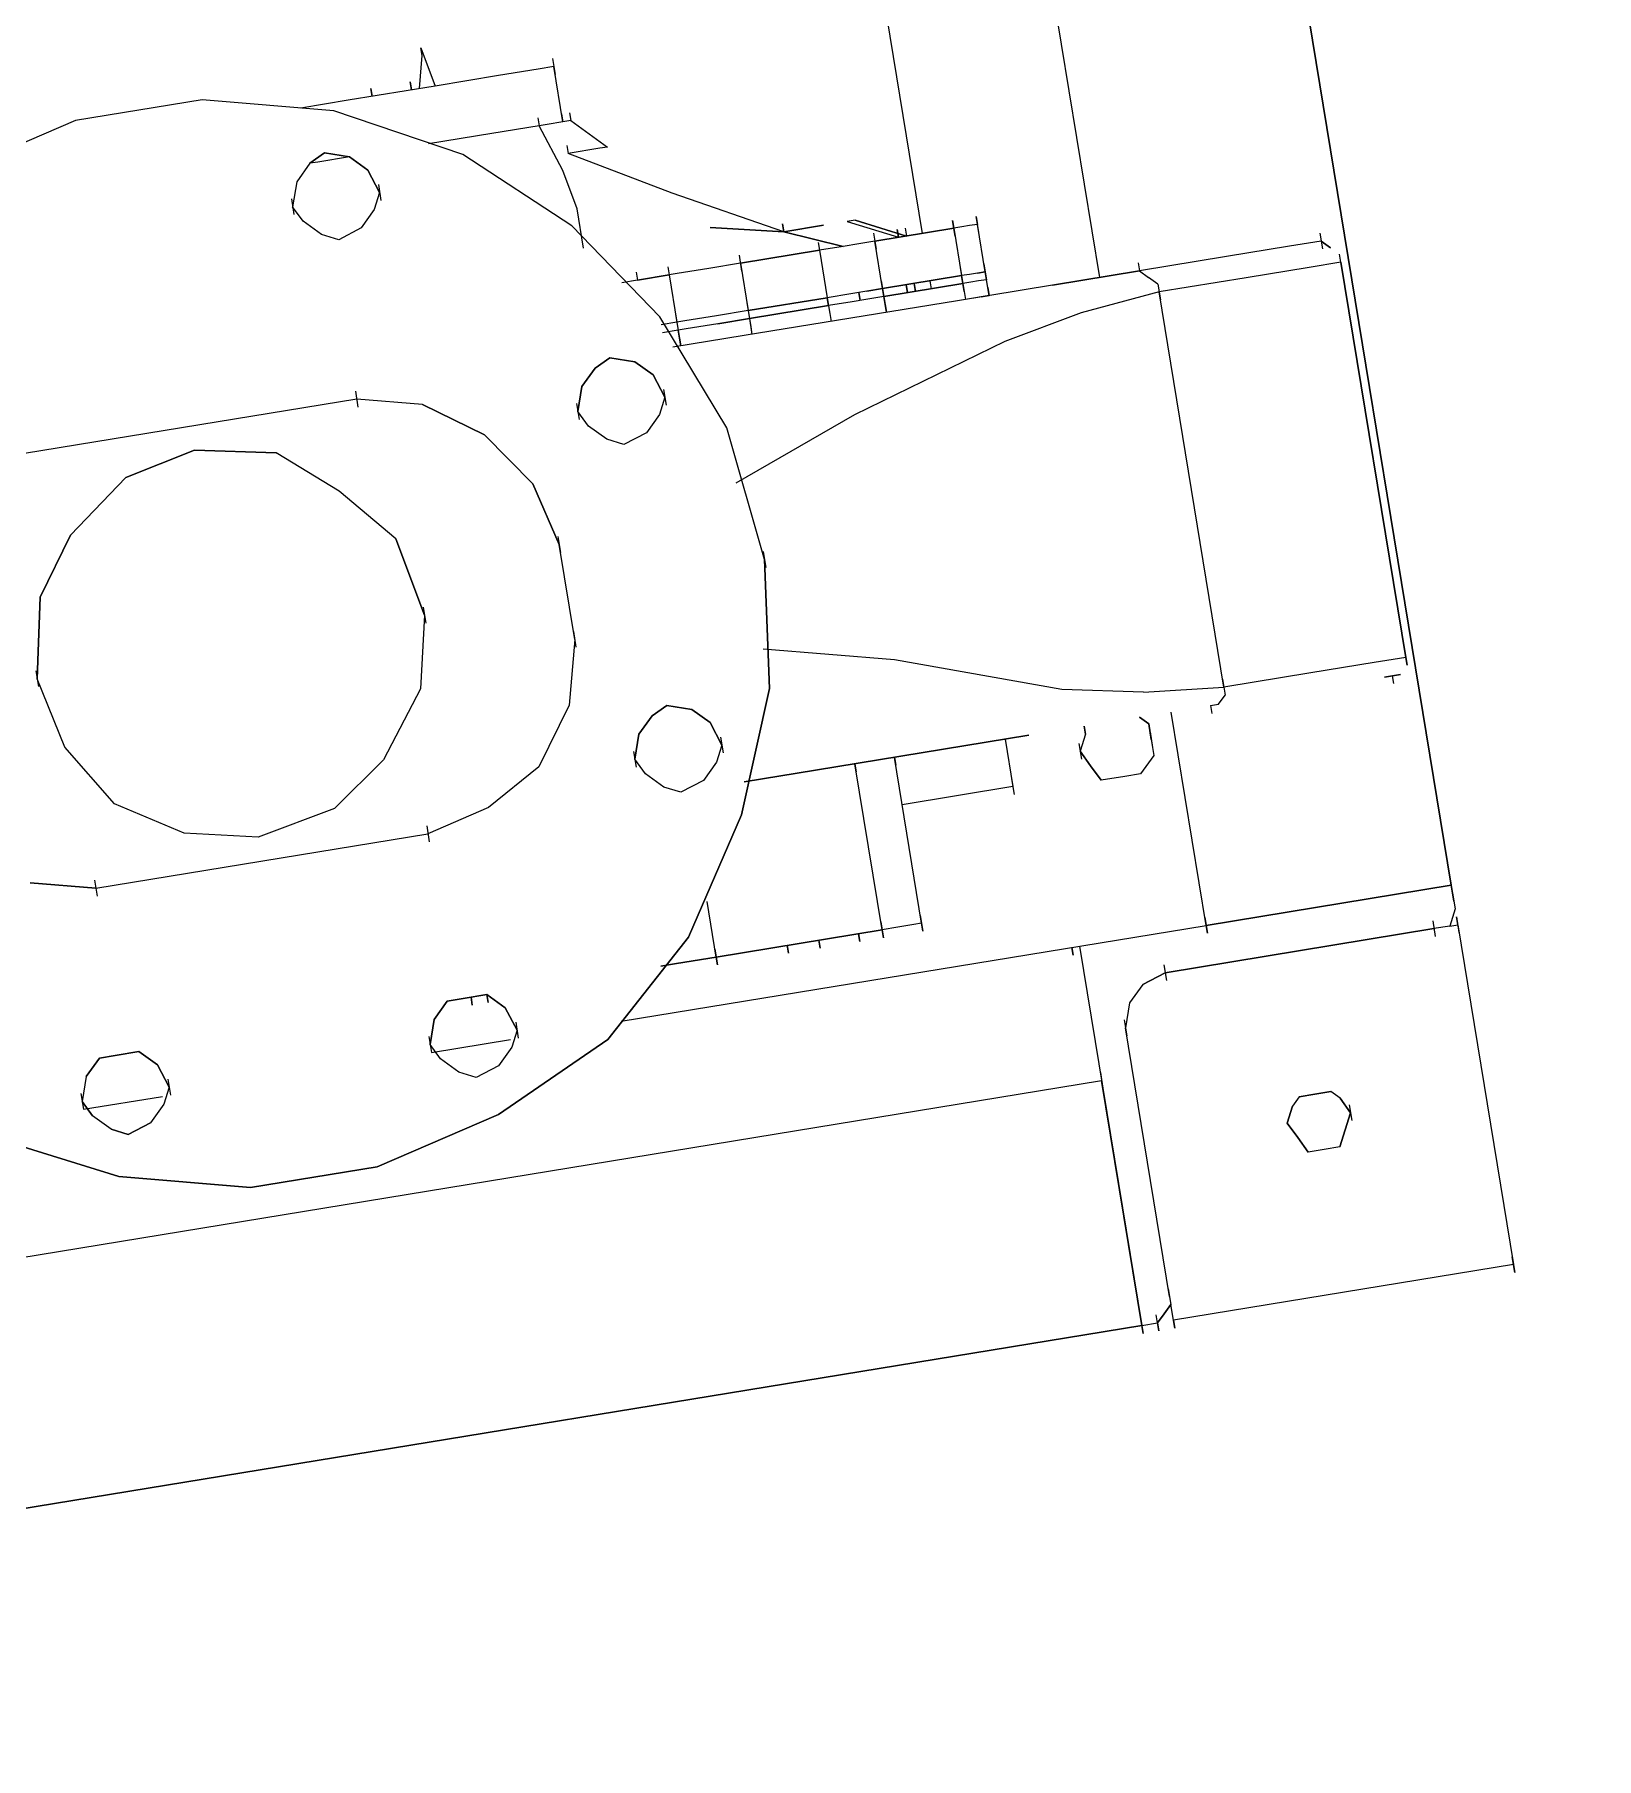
# Model space of a CAD drawing. Header units: metres. Extents: x 2 to 659295185, y -28 to 1124222152.
# Drawn here: x 655596.7736 to 655597.1827, y 1126523.1487 to 1126523.6004 of the extents above; entities that cross this region are included whole.
import ezdxf

# ---------------------------------------------------------------- set-up
doc = ezdxf.new("R2010")
doc.units = ezdxf.units.M
doc.header["$MEASUREMENT"] = 0
doc.linetypes.add('DASHDOT', pattern=[1, 0.5, -0.25, 0, -0.25])
doc.layers.add('CCSM_C1_CUERPO CK$0$A-EQUIPOS', color=9, linetype='CONTINUOUS')
doc.layers.add('LOCALES ASIGNADOS', color=41, linetype='DASHDOT', lineweight=0)

msp = doc.modelspace()

# ---------------------------------------------------------------- hatches: boundary and pattern name
at = {"layer": 'LOCALES ASIGNADOS'}
h = msp.add_hatch(color=256, dxfattribs=at)
edge = h.paths.add_edge_path()
edge.add_arc((219491.10562, 1054914.37558), 441878.9229, 9.3080497183, 9.309563548, ccw=False)
edge.add_line((655551.80975, 1126384.96264), (655564.53981, 1126387.0492))
edge.add_line((655564.53981, 1126387.0492), (655562.58668, 1126398.96519))
edge.add_line((655562.58668, 1126398.96519), (655552.39223, 1126397.29424))
edge.add_line((655552.39223, 1126397.29424), (655552.45693, 1126396.89953))
edge.add_line((655552.45693, 1126396.89953), (655549.92125, 1126396.48391))

# ---------------------------------------------------------------- linework, layer by layer
at = {"layer": 'CCSM_C1_CUERPO CK$0$A-EQUIPOS', "lineweight": 5}
for p, q in [((655597.14468, 1126523.37753), (655596.90642, 1126524.83112)), ((655596.90642, 1126524.83112), (655597.14468, 1126523.37753)), ((655597.05266, 1126523.5368), (655596.84223, 1126524.8206)), ((655597.05266, 1126523.5368), (655596.84223, 1126524.8206)), ((655596.92976, 1126524.01421), (655597.00612, 1126523.54831)), ((655596.92976, 1126524.01421), (655597.00612, 1126523.54831)), ((655596.87517, 1126523.59489), (655596.87483, 1126523.59696)), ((655596.87483, 1126523.59696), (655596.87859, 1126523.58694)), ((655596.87445, 1126523.58627), (655596.87517, 1126523.59489)), ((655596.90551, 1126523.59136), (655596.89516, 1126523.58966)), ((655596.90551, 1126523.59136), (655596.89516, 1126523.58966)), ((655596.90965, 1126523.59203), (655596.90551, 1126523.59136)), ((655596.90965, 1126523.59203), (655596.90551, 1126523.59136)), ((655596.90931, 1126523.59411), (655596.90999, 1126523.58996)), ((655596.91203, 1126523.57754), (655596.90965, 1126523.59203)), ((655596.87859, 1126523.58694), (655596.85582, 1126523.58321)), ((655596.87859, 1126523.58694), (655596.85582, 1126523.58321)), ((655596.86169, 1126523.5863), (655596.86203, 1126523.58423)), ((655596.86203, 1126523.58423), (655596.86169, 1126523.5863)), ((655596.86169, 1126523.5863), (655596.86203, 1126523.58423)), ((655596.87204, 1126523.588), (655596.87238, 1126523.58593)), ((655596.87238, 1126523.58593), (655596.87204, 1126523.588)), ((655596.87204, 1126523.588), (655596.87238, 1126523.58593)), ((655596.89516, 1126523.58966), (655596.87859, 1126523.58694)), ((655596.89516, 1126523.58966), (655596.87859, 1126523.58694)), ((655596.81753, 1126523.58331), (655596.7844, 1126523.57788)), ((655596.81753, 1126523.58331), (655596.7844, 1126523.57788)), ((655596.85201, 1126523.58046), (655596.81753, 1126523.58331)), ((655596.85201, 1126523.58046), (655596.81753, 1126523.58331)), ((655596.85582, 1126523.58321), (655596.84339, 1126523.58117)), ((655596.85582, 1126523.58321), (655596.84339, 1126523.58117)), ((655596.7844, 1126523.57788), (655596.75262, 1126523.56417)), ((655596.7844, 1126523.57788), (655596.75262, 1126523.56417)), ((655596.88579, 1126523.56899), (655596.85201, 1126523.58046)), ((655596.88579, 1126523.56899), (655596.85201, 1126523.58046)), ((655596.90548, 1126523.57859), (655596.90582, 1126523.57652)), ((655596.9141, 1126523.57788), (655596.90582, 1126523.57652)), ((655596.9141, 1126523.57788), (655596.90582, 1126523.57652)), ((655596.91169, 1126523.57961), (655596.91203, 1126523.57754)), ((655596.91376, 1126523.57995), (655596.9141, 1126523.57788)), ((655596.9141, 1126523.57788), (655596.92374, 1126523.57095)), ((655596.89339, 1126523.57449), (655596.87683, 1126523.57177)), ((655596.89339, 1126523.57449), (655596.87683, 1126523.57177)), ((655596.90582, 1126523.57652), (655596.89339, 1126523.57449)), ((655596.90582, 1126523.57652), (655596.89339, 1126523.57449)), ((655596.91199, 1126523.56478), (655596.90582, 1126523.57652)), ((655596.84577, 1126523.56668), (655596.84957, 1126523.56943)), ((655596.84957, 1126523.56943), (655596.84577, 1126523.56668)), ((655596.85612, 1126523.56838), (655596.84784, 1126523.56702)), ((655596.85612, 1126523.56838), (655596.84784, 1126523.56702)), ((655596.84957, 1126523.56943), (655596.85612, 1126523.56838)), ((655596.85612, 1126523.56838), (655596.84957, 1126523.56943)), ((655596.85612, 1126523.56838), (655596.86094, 1126523.56491)), ((655596.86094, 1126523.56491), (655596.85612, 1126523.56838)), ((655596.91437, 1126523.55028), (655596.88579, 1126523.56899)), ((655596.91437, 1126523.55028), (655596.88579, 1126523.56899)), ((655596.91305, 1126523.57133), (655596.91339, 1126523.56926)), ((655596.92167, 1126523.57062), (655596.91339, 1126523.56926)), ((655596.92167, 1126523.57062), (655596.91339, 1126523.56926)), ((655596.94061, 1126523.55884), (655596.91339, 1126523.56926)), ((655596.92374, 1126523.57095), (655596.92167, 1126523.57062)), ((655596.92374, 1126523.57095), (655596.92167, 1126523.57062)), ((655596.84577, 1126523.56668), (655596.84231, 1126523.56186)), ((655596.84577, 1126523.56668), (655596.84231, 1126523.56186)), ((655596.84784, 1126523.56702), (655596.84577, 1126523.56668)), ((655596.84784, 1126523.56702), (655596.84577, 1126523.56668)), ((655596.86094, 1126523.56491), (655596.86403, 1126523.55904)), ((655596.86403, 1126523.55904), (655596.86094, 1126523.56491)), ((655596.91576, 1126523.55476), (655596.91199, 1126523.56478)), ((655596.84231, 1126523.56186), (655596.84125, 1126523.55531)), ((655596.84231, 1126523.56186), (655596.84125, 1126523.55531)), ((655596.86403, 1126523.55904), (655596.86264, 1126523.55456)), ((655596.86403, 1126523.55904), (655596.86264, 1126523.55456)), ((655596.86369, 1126523.56111), (655596.86437, 1126523.55697)), ((655596.84091, 1126523.55738), (655596.84159, 1126523.55324)), ((655596.844, 1126523.55151), (655596.84125, 1126523.55531)), ((655596.844, 1126523.55151), (655596.84125, 1126523.55531)), ((655596.86264, 1126523.55456), (655596.85918, 1126523.54974)), ((655596.86264, 1126523.55456), (655596.85918, 1126523.54974)), ((655596.91746, 1126523.54441), (655596.91576, 1126523.55476)), ((655596.9699, 1126523.54875), (655596.94061, 1126523.55884)), ((655596.84882, 1126523.54804), (655596.844, 1126523.55151)), ((655596.84882, 1126523.54804), (655596.844, 1126523.55151)), ((655596.93742, 1126523.52642), (655596.91437, 1126523.55028)), ((655596.93742, 1126523.52642), (655596.91437, 1126523.55028)), ((655596.96956, 1126523.55082), (655596.9699, 1126523.54875)), ((655596.9699, 1126523.54875), (655596.96956, 1126523.55082)), ((655596.9699, 1126523.54875), (655596.98026, 1126523.55045)), ((655596.98026, 1126523.55045), (655596.9699, 1126523.54875)), ((655596.98854, 1126523.55181), (655596.98647, 1126523.55147)), ((655596.98854, 1126523.55181), (655596.98647, 1126523.55147)), ((655596.98647, 1126523.55147), (655596.99991, 1126523.54729)), ((655597.00198, 1126523.54763), (655596.98854, 1126523.55181)), ((655596.98854, 1126523.55181), (655597.00198, 1126523.54763)), ((655597.01475, 1126523.5476), (655597.01407, 1126523.55174)), ((655597.01407, 1126523.55174), (655597.01441, 1126523.54967)), ((655597.01648, 1126523.55001), (655597.01441, 1126523.54967)), ((655597.01648, 1126523.55001), (655597.01441, 1126523.54967)), ((655597.01855, 1126523.55035), (655597.01648, 1126523.55001)), ((655597.01855, 1126523.55035), (655597.01648, 1126523.55001)), ((655597.02062, 1126523.55069), (655597.01855, 1126523.55035)), ((655597.02062, 1126523.55069), (655597.01855, 1126523.55035)), ((655597.02096, 1126523.54862), (655597.02028, 1126523.55276)), ((655597.02028, 1126523.55276), (655597.02062, 1126523.55069)), ((655597.02265, 1126523.53826), (655597.02062, 1126523.55069)), ((655596.8533, 1126523.54665), (655596.84882, 1126523.54804)), ((655596.8533, 1126523.54665), (655596.84882, 1126523.54804)), ((655596.85918, 1126523.54974), (655596.8533, 1126523.54665)), ((655596.85918, 1126523.54974), (655596.8533, 1126523.54665)), ((655596.9699, 1126523.54875), (655596.95059, 1126523.54984)), ((655596.95059, 1126523.54984), (655596.9699, 1126523.54875)), ((655596.9699, 1126523.54875), (655596.95059, 1126523.54984)), ((655596.98542, 1126523.54492), (655596.9699, 1126523.54875)), ((655596.98542, 1126523.54492), (655596.9699, 1126523.54875)), ((655596.9699, 1126523.54875), (655596.98542, 1126523.54492)), ((655596.97887, 1126523.54597), (655596.97954, 1126523.54183)), ((655596.97887, 1126523.54597), (655596.9792, 1126523.5439)), ((655596.98956, 1126523.5456), (655596.98542, 1126523.54492)), ((655596.98956, 1126523.5456), (655596.98542, 1126523.54492)), ((655596.9937, 1126523.54628), (655596.98956, 1126523.5456)), ((655596.9937, 1126523.54628), (655596.98956, 1126523.5456)), ((655596.99336, 1126523.54835), (655596.99404, 1126523.5442)), ((655596.99336, 1126523.54835), (655596.9937, 1126523.54628)), ((655597.01441, 1126523.54967), (655596.9937, 1126523.54628)), ((655596.9937, 1126523.54628), (655597.01441, 1126523.54967)), ((655596.99574, 1126523.53385), (655596.9937, 1126523.54628)), ((655596.99957, 1126523.54936), (655596.99991, 1126523.54729)), ((655596.99957, 1126523.54936), (655596.99991, 1126523.54729)), ((655596.99957, 1126523.54936), (655596.99991, 1126523.54729)), ((655596.99991, 1126523.54729), (655596.99957, 1126523.54936)), ((655597.00164, 1126523.5497), (655597.00198, 1126523.54763)), ((655597.01441, 1126523.54967), (655597.01644, 1126523.53725)), ((655597.11064, 1126523.54631), (655597.10236, 1126523.54495)), ((655597.11064, 1126523.54631), (655597.10236, 1126523.54495)), ((655597.1103, 1126523.54838), (655597.11098, 1126523.54424)), ((655597.11064, 1126523.54631), (655597.11305, 1126523.54458)), ((655597.11305, 1126523.54458), (655597.11064, 1126523.54631)), ((655596.95816, 1126523.54258), (655596.95884, 1126523.53843)), ((655596.9792, 1126523.5439), (655596.9585, 1126523.54051)), ((655596.9585, 1126523.54051), (655596.9792, 1126523.5439)), ((655596.98542, 1126523.54492), (655596.9792, 1126523.5439)), ((655596.98542, 1126523.54492), (655596.9792, 1126523.5439)), ((655596.9792, 1126523.5439), (655596.98124, 1126523.53148)), ((655597.08579, 1126523.54223), (655597.06301, 1126523.5385)), ((655597.08579, 1126523.54223), (655597.06301, 1126523.5385)), ((655597.10236, 1126523.54495), (655597.08579, 1126523.54223)), ((655597.10236, 1126523.54495), (655597.08579, 1126523.54223)), ((655597.1158, 1126523.54077), (655597.11546, 1126523.54284)), ((655596.93124, 1126523.53816), (655596.93158, 1126523.53609)), ((655596.93986, 1126523.53745), (655596.93158, 1126523.53609)), ((655596.93158, 1126523.53609), (655596.93986, 1126523.53745)), ((655596.93952, 1126523.53952), (655596.9402, 1126523.53538)), ((655596.94193, 1126523.53779), (655596.93986, 1126523.53745)), ((655596.93986, 1126523.53745), (655596.9419, 1126523.52503)), ((655596.95022, 1126523.53915), (655596.94193, 1126523.53779)), ((655596.9585, 1126523.54051), (655596.95022, 1126523.53915)), ((655596.9585, 1126523.54051), (655596.96053, 1126523.52808)), ((655597.01644, 1126523.53725), (655596.99574, 1126523.53385)), ((655596.99574, 1126523.53385), (655597.01644, 1126523.53725)), ((655597.0161, 1126523.53932), (655597.01678, 1126523.53517)), ((655597.01851, 1126523.53758), (655597.01644, 1126523.53725)), ((655597.01851, 1126523.53758), (655597.01644, 1126523.53725)), ((655597.01712, 1126523.5331), (655597.01644, 1126523.53725)), ((655597.01644, 1126523.53725), (655597.01678, 1126523.53517)), ((655597.01678, 1126523.53517), (655597.01644, 1126523.53725)), ((655597.02058, 1126523.53792), (655597.01851, 1126523.53758)), ((655597.02058, 1126523.53792), (655597.01851, 1126523.53758)), ((655597.02265, 1126523.53826), (655597.02058, 1126523.53792)), ((655597.02058, 1126523.53792), (655597.02265, 1126523.53826)), ((655597.02231, 1126523.54033), (655597.02299, 1126523.53619)), ((655597.02333, 1126523.53412), (655597.02265, 1126523.53826)), ((655597.02265, 1126523.53826), (655597.02299, 1126523.53619)), ((655597.02299, 1126523.53619), (655597.02265, 1126523.53826)), ((655597.06301, 1126523.5385), (655597.04024, 1126523.53477)), ((655597.04024, 1126523.53477), (655597.06301, 1126523.5385)), ((655597.06267, 1126523.54057), (655597.06301, 1126523.5385)), ((655597.06301, 1126523.5385), (655597.06542, 1126523.53677)), ((655597.06783, 1126523.53504), (655597.06542, 1126523.53677)), ((655597.09095, 1126523.5367), (655597.06817, 1126523.53297)), ((655597.10752, 1126523.53942), (655597.09095, 1126523.5367)), ((655597.1158, 1126523.54077), (655597.10752, 1126523.53942)), ((655597.13277, 1126523.43724), (655597.1158, 1126523.54077)), ((655597.1158, 1126523.54077), (655597.13277, 1126523.43724)), ((655596.93158, 1126523.53609), (655596.92744, 1126523.53541)), ((655596.93158, 1126523.53609), (655596.92744, 1126523.53541)), ((655596.9809, 1126523.53355), (655596.98158, 1126523.52941)), ((655596.98745, 1126523.53249), (655596.98124, 1126523.53148)), ((655596.98745, 1126523.53249), (655596.98124, 1126523.53148)), ((655596.99159, 1126523.53317), (655596.98745, 1126523.53249)), ((655596.99159, 1126523.53317), (655596.98745, 1126523.53249)), ((655596.98986, 1126523.53076), (655596.98952, 1126523.53283)), ((655596.98952, 1126523.53283), (655596.98986, 1126523.53076)), ((655596.99574, 1126523.53385), (655596.99159, 1126523.53317)), ((655596.99159, 1126523.53317), (655596.99574, 1126523.53385)), ((655596.9954, 1126523.53592), (655596.99608, 1126523.53178)), ((655596.99574, 1126523.53385), (655596.99608, 1126523.53178)), ((655596.99608, 1126523.53178), (655596.99574, 1126523.53385)), ((655596.99574, 1126523.53385), (655596.99608, 1126523.53178)), ((655596.99574, 1126523.53385), (655596.99641, 1126523.52971)), ((655596.99608, 1126523.53178), (655596.99574, 1126523.53385)), ((655596.99574, 1126523.53385), (655596.99608, 1126523.53178)), ((655596.99608, 1126523.53178), (655596.99574, 1126523.53385)), ((655596.99608, 1126523.53178), (655597.01678, 1126523.53517)), ((655597.01678, 1126523.53517), (655596.99608, 1126523.53178)), ((655597.00195, 1126523.53487), (655597.00229, 1126523.5328)), ((655597.00229, 1126523.5328), (655597.00195, 1126523.53487)), ((655597.00195, 1126523.53487), (655597.00229, 1126523.5328)), ((655597.00229, 1126523.5328), (655597.00195, 1126523.53487)), ((655597.00402, 1126523.53521), (655597.00436, 1126523.53314)), ((655597.00436, 1126523.53314), (655597.00402, 1126523.53521)), ((655597.00402, 1126523.53521), (655597.00436, 1126523.53314)), ((655597.00816, 1126523.53589), (655597.0085, 1126523.53382)), ((655597.00816, 1126523.53589), (655597.0085, 1126523.53382)), ((655597.04024, 1126523.53477), (655597.01539, 1126523.53069)), ((655597.04024, 1126523.53477), (655597.01539, 1126523.53069)), ((655597.01885, 1126523.53551), (655597.01678, 1126523.53517)), ((655597.01885, 1126523.53551), (655597.01678, 1126523.53517)), ((655597.01678, 1126523.53517), (655597.01746, 1126523.53103)), ((655597.01712, 1126523.5331), (655597.01746, 1126523.53103)), ((655597.02092, 1126523.53585), (655597.01885, 1126523.53551)), ((655597.02092, 1126523.53585), (655597.01885, 1126523.53551)), ((655597.02299, 1126523.53619), (655597.02092, 1126523.53585)), ((655597.02299, 1126523.53619), (655597.02092, 1126523.53585)), ((655597.02367, 1126523.53205), (655597.0216, 1126523.53171)), ((655597.0216, 1126523.53171), (655597.02367, 1126523.53205)), ((655597.02367, 1126523.53205), (655597.02299, 1126523.53619)), ((655597.02333, 1126523.53412), (655597.02367, 1126523.53205)), ((655597.06817, 1126523.53297), (655597.04781, 1126523.5275)), ((655597.06783, 1126523.53504), (655597.06817, 1126523.53297)), ((655597.06783, 1126523.53504), (655597.06851, 1126523.5309)), ((655597.08514, 1126523.42944), (655597.06817, 1126523.53297)), ((655596.96053, 1126523.52808), (655596.95225, 1126523.52672)), ((655596.96053, 1126523.52808), (655596.95225, 1126523.52672)), ((655597.01539, 1126523.53069), (655596.95948, 1126523.52153)), ((655597.01539, 1126523.53069), (655596.95948, 1126523.52153)), ((655596.9602, 1126523.53015), (655596.96087, 1126523.52601)), ((655596.98124, 1126523.53148), (655596.96053, 1126523.52808)), ((655596.96053, 1126523.52808), (655596.98124, 1126523.53148)), ((655596.96053, 1126523.52808), (655596.96121, 1126523.52394)), ((655596.96087, 1126523.52601), (655596.98158, 1126523.52941)), ((655596.98158, 1126523.52941), (655596.96087, 1126523.52601)), ((655596.98158, 1126523.52941), (655596.98124, 1126523.53148)), ((655596.98124, 1126523.53148), (655596.98192, 1126523.52733)), ((655596.98158, 1126523.52941), (655596.98124, 1126523.53148)), ((655596.98779, 1126523.53042), (655596.98158, 1126523.52941)), ((655596.98779, 1126523.53042), (655596.98158, 1126523.52941)), ((655596.98158, 1126523.52941), (655596.98226, 1126523.52526)), ((655596.99193, 1126523.5311), (655596.98779, 1126523.53042)), ((655596.99193, 1126523.5311), (655596.98779, 1126523.53042)), ((655596.99608, 1126523.53178), (655596.99193, 1126523.5311)), ((655596.99608, 1126523.53178), (655596.99193, 1126523.5311)), ((655596.99675, 1126523.52764), (655596.99608, 1126523.53178)), ((655596.99641, 1126523.52971), (655596.99675, 1126523.52764)), ((655597.01953, 1126523.53137), (655597.01746, 1126523.53103)), ((655597.01953, 1126523.53137), (655597.01746, 1126523.53103)), ((655597.0216, 1126523.53171), (655597.01953, 1126523.53137)), ((655597.0216, 1126523.53171), (655597.01953, 1126523.53137)), ((655597.04781, 1126523.5275), (655597.02778, 1126523.51997)), ((655596.95493, 1126523.4974), (655596.93742, 1126523.52642)), ((655596.95493, 1126523.4974), (655596.93742, 1126523.52642)), ((655596.9419, 1126523.52503), (655596.93776, 1126523.52435)), ((655596.9419, 1126523.52503), (655596.93776, 1126523.52435)), ((655596.94224, 1126523.52296), (655596.9381, 1126523.52228)), ((655596.94224, 1126523.52296), (655596.9381, 1126523.52228)), ((655596.94156, 1126523.5271), (655596.94224, 1126523.52296)), ((655596.94397, 1126523.52537), (655596.9419, 1126523.52503)), ((655596.94397, 1126523.52537), (655596.9419, 1126523.52503)), ((655596.9419, 1126523.52503), (655596.94258, 1126523.52089)), ((655596.94431, 1126523.5233), (655596.94224, 1126523.52296)), ((655596.94431, 1126523.5233), (655596.94224, 1126523.52296)), ((655596.94292, 1126523.51882), (655596.94224, 1126523.52296)), ((655596.95225, 1126523.52672), (655596.94397, 1126523.52537)), ((655596.95225, 1126523.52672), (655596.94397, 1126523.52537)), ((655596.95259, 1126523.52465), (655596.94431, 1126523.5233)), ((655596.95259, 1126523.52465), (655596.94431, 1126523.5233)), ((655596.95259, 1126523.52465), (655596.96087, 1126523.52601)), ((655596.96087, 1126523.52601), (655596.95259, 1126523.52465)), ((655596.96087, 1126523.52601), (655596.96155, 1126523.52187)), ((655596.96121, 1126523.52394), (655596.96155, 1126523.52187)), ((655596.98192, 1126523.52733), (655596.98226, 1126523.52526)), ((655596.95948, 1126523.52153), (655596.94085, 1126523.51848)), ((655596.95948, 1126523.52153), (655596.94085, 1126523.51848)), ((655596.94258, 1126523.52089), (655596.94292, 1126523.51882)), ((655597.02778, 1126523.51997), (655596.9884, 1126523.50076)), ((655596.92048, 1126523.51301), (655596.92428, 1126523.51576)), ((655596.92428, 1126523.51576), (655596.92048, 1126523.51301)), ((655596.92428, 1126523.51576), (655596.93083, 1126523.51471)), ((655596.93083, 1126523.51471), (655596.92428, 1126523.51576)), ((655596.93083, 1126523.51471), (655596.93565, 1126523.51125)), ((655596.93565, 1126523.51125), (655596.93083, 1126523.51471)), ((655596.91702, 1126523.50819), (655596.92048, 1126523.51301)), ((655596.92048, 1126523.51301), (655596.91702, 1126523.50819)), ((655596.93565, 1126523.51125), (655596.93874, 1126523.50537)), ((655596.93874, 1126523.50537), (655596.93565, 1126523.51125)), ((655596.85802, 1126523.5049), (655596.77105, 1126523.49065)), ((655596.85802, 1126523.5049), (655596.77105, 1126523.49065)), ((655596.85768, 1126523.50697), (655596.85836, 1126523.50283)), ((655596.87527, 1126523.50347), (655596.85802, 1126523.5049)), ((655596.87527, 1126523.50347), (655596.85802, 1126523.5049)), ((655596.91596, 1126523.50164), (655596.91702, 1126523.50819)), ((655596.91702, 1126523.50819), (655596.91596, 1126523.50164)), ((655596.93874, 1126523.50537), (655596.93735, 1126523.50089)), ((655596.93874, 1126523.50537), (655596.93735, 1126523.50089)), ((655596.9384, 1126523.50744), (655596.93908, 1126523.5033)), ((655596.87527, 1126523.50347), (655596.89146, 1126523.4955)), ((655596.89146, 1126523.4955), (655596.87527, 1126523.50347)), ((655596.91563, 1126523.50371), (655596.9163, 1126523.49957)), ((655596.91871, 1126523.49784), (655596.91596, 1126523.50164)), ((655596.91871, 1126523.49784), (655596.91596, 1126523.50164)), ((655596.93735, 1126523.50089), (655596.93389, 1126523.49607)), ((655596.93735, 1126523.50089), (655596.93389, 1126523.49607)), ((655596.9884, 1126523.50076), (655596.95731, 1126523.4829)), ((655596.92353, 1126523.49438), (655596.91871, 1126523.49784)), ((655596.92353, 1126523.49438), (655596.91871, 1126523.49784)), ((655596.93389, 1126523.49607), (655596.92802, 1126523.49298)), ((655596.93389, 1126523.49607), (655596.92802, 1126523.49298)), ((655596.96484, 1126523.46287), (655596.95493, 1126523.4974)), ((655596.96484, 1126523.46287), (655596.95493, 1126523.4974)), ((655596.81556, 1126523.49156), (655596.7976, 1126523.48436)), ((655596.7976, 1126523.48436), (655596.81556, 1126523.49156)), ((655596.81556, 1126523.49156), (655596.7976, 1126523.48436)), ((655596.81556, 1126523.49156), (655596.83694, 1126523.49081)), ((655596.83694, 1126523.49081), (655596.81556, 1126523.49156)), ((655596.83694, 1126523.49081), (655596.81556, 1126523.49156)), ((655596.89146, 1126523.4955), (655596.90419, 1126523.4827)), ((655596.90419, 1126523.4827), (655596.89146, 1126523.4955)), ((655596.92802, 1126523.49298), (655596.92353, 1126523.49438)), ((655596.92802, 1126523.49298), (655596.92353, 1126523.49438)), ((655596.85347, 1126523.48077), (655596.83694, 1126523.49081)), ((655596.85347, 1126523.48077), (655596.83694, 1126523.49081)), ((655596.85347, 1126523.48077), (655596.83694, 1126523.49081)), ((655596.78307, 1126523.46923), (655596.7976, 1126523.48436)), ((655596.7976, 1126523.48436), (655596.78307, 1126523.46923)), ((655596.7976, 1126523.48436), (655596.78307, 1126523.46923)), ((655596.90419, 1126523.4827), (655596.91104, 1126523.46681)), ((655596.91104, 1126523.46681), (655596.90419, 1126523.4827)), ((655596.86827, 1126523.46831), (655596.85347, 1126523.48077)), ((655596.86827, 1126523.46831), (655596.85347, 1126523.48077)), ((655596.86827, 1126523.46831), (655596.85347, 1126523.48077)), ((655596.77509, 1126523.45303), (655596.78307, 1126523.46923)), ((655596.78307, 1126523.46923), (655596.77509, 1126523.45303)), ((655596.78307, 1126523.46923), (655596.77509, 1126523.45303)), ((655596.9107, 1126523.46888), (655596.91138, 1126523.46474)), ((655596.86827, 1126523.46831), (655596.87581, 1126523.44828)), ((655596.87581, 1126523.44828), (655596.86827, 1126523.46831)), ((655596.87581, 1126523.44828), (655596.86827, 1126523.46831)), ((655596.91511, 1126523.44196), (655596.91104, 1126523.46681)), ((655596.91511, 1126523.44196), (655596.91104, 1126523.46681)), ((655596.9645, 1126523.46494), (655596.96518, 1126523.4608)), ((655596.96518, 1126523.4608), (655596.9645, 1126523.46494)), ((655596.96613, 1126523.42906), (655596.96484, 1126523.46287)), ((655596.96484, 1126523.46287), (655596.96613, 1126523.42906)), ((655596.77435, 1126523.43165), (655596.77509, 1126523.45303)), ((655596.77509, 1126523.45303), (655596.77435, 1126523.43165)), ((655596.77509, 1126523.45303), (655596.77435, 1126523.43165)), ((655596.87581, 1126523.44828), (655596.87472, 1126523.42897)), ((655596.87581, 1126523.44828), (655596.87472, 1126523.42897)), ((655596.87581, 1126523.44828), (655596.87472, 1126523.42897)), ((655596.87547, 1126523.45035), (655596.87615, 1126523.44621)), ((655596.87547, 1126523.45035), (655596.87615, 1126523.44621)), ((655596.91511, 1126523.44196), (655596.91369, 1126523.42472)), ((655596.91511, 1126523.44196), (655596.91369, 1126523.42472)), ((655596.91478, 1126523.44404), (655596.91545, 1126523.43989)), ((655596.99892, 1126523.43657), (655596.96444, 1126523.43942)), ((655597.13277, 1126523.43724), (655597.12449, 1126523.43588)), ((655597.13277, 1126523.43724), (655597.13311, 1126523.43517)), ((655597.13311, 1126523.43517), (655597.13277, 1126523.43724)), ((655596.77401, 1126523.43372), (655596.77469, 1126523.42958)), ((655596.77401, 1126523.43372), (655596.77469, 1126523.42958)), ((655597.04271, 1126523.42886), (655596.99892, 1126523.43657)), ((655597.10792, 1126523.43317), (655597.08514, 1126523.42944)), ((655597.12449, 1126523.43588), (655597.10792, 1126523.43317)), ((655597.12931, 1126523.43242), (655597.13138, 1126523.43276)), ((655597.13138, 1126523.43276), (655597.12931, 1126523.43242)), ((655597.12931, 1126523.43242), (655597.13138, 1126523.43276)), ((655596.78154, 1126523.41369), (655596.77435, 1126523.43165)), ((655596.78154, 1126523.41369), (655596.77435, 1126523.43165)), ((655596.78154, 1126523.41369), (655596.77435, 1126523.43165)), ((655596.87472, 1126523.42897), (655596.86501, 1126523.41036)), ((655596.87472, 1126523.42897), (655596.86501, 1126523.41036)), ((655596.87472, 1126523.42897), (655596.86501, 1126523.41036)), ((655596.9588, 1126523.39597), (655596.96613, 1126523.42906)), ((655596.96613, 1126523.42906), (655596.9588, 1126523.39597)), ((655597.0641, 1126523.42811), (655597.04271, 1126523.42886)), ((655597.0641, 1126523.42811), (655597.08514, 1126523.42944)), ((655597.0848, 1126523.43151), (655597.08548, 1126523.42736)), ((655597.08514, 1126523.42944), (655597.08548, 1126523.42736)), ((655597.12931, 1126523.43242), (655597.12724, 1126523.43208)), ((655597.12724, 1126523.43208), (655597.12931, 1126523.43242)), ((655597.12965, 1126523.43035), (655597.12931, 1126523.43242)), ((655596.91369, 1126523.42472), (655596.90571, 1126523.40853)), ((655596.91369, 1126523.42472), (655596.90571, 1126523.40853)), ((655596.93541, 1126523.4219), (655596.93922, 1126523.42465)), ((655596.93922, 1126523.42465), (655596.93541, 1126523.4219)), ((655596.93922, 1126523.42465), (655596.94577, 1126523.4236)), ((655596.94577, 1126523.4236), (655596.93922, 1126523.42465)), ((655596.94577, 1126523.4236), (655596.95059, 1126523.42014)), ((655596.95059, 1126523.42014), (655596.94577, 1126523.4236)), ((655597.08168, 1126523.42462), (655597.08375, 1126523.42495)), ((655597.08168, 1126523.42462), (655597.08202, 1126523.42254)), ((655597.08375, 1126523.42495), (655597.08548, 1126523.42736)), ((655596.93195, 1126523.41708), (655596.93541, 1126523.4219)), ((655596.93541, 1126523.4219), (655596.93195, 1126523.41708)), ((655596.95059, 1126523.42014), (655596.95368, 1126523.41427)), ((655596.95368, 1126523.41427), (655596.95059, 1126523.42014)), ((655597.04889, 1126523.41711), (655597.04855, 1126523.41918)), ((655597.04855, 1126523.41918), (655597.04889, 1126523.41711)), ((655597.06305, 1126523.42156), (655597.06546, 1126523.41983)), ((655597.06546, 1126523.41983), (655597.06305, 1126523.42156)), ((655597.06546, 1126523.41983), (655597.06613, 1126523.41569)), ((655597.06613, 1126523.41569), (655597.06546, 1126523.41983)), ((655597.08049, 1126523.36701), (655597.07133, 1126523.42292)), ((655597.08049, 1126523.36701), (655597.07133, 1126523.42292)), ((655596.9309, 1126523.41053), (655596.93195, 1126523.41708)), ((655596.93195, 1126523.41708), (655596.9309, 1126523.41053)), ((655596.95334, 1126523.41634), (655596.95401, 1126523.41219)), ((655597.03406, 1126523.41681), (655596.97815, 1126523.40765)), ((655596.97815, 1126523.40765), (655597.03406, 1126523.41681)), ((655597.02784, 1126523.41579), (655597.02988, 1126523.40337)), ((655597.02784, 1126523.41579), (655597.02988, 1126523.40337)), ((655597.04716, 1126523.4147), (655597.04784, 1126523.41056)), ((655597.04889, 1126523.41711), (655597.0475, 1126523.41263)), ((655597.04889, 1126523.41711), (655597.0475, 1126523.41263)), ((655597.0658, 1126523.41776), (655597.06647, 1126523.41362)), ((655597.06613, 1126523.41569), (655597.06681, 1126523.41155)), ((655597.06613, 1126523.41569), (655597.06681, 1126523.41155)), ((655596.79461, 1126523.39882), (655596.78154, 1126523.41369)), ((655596.79461, 1126523.39882), (655596.78154, 1126523.41369)), ((655596.79461, 1126523.39882), (655596.78154, 1126523.41369)), ((655596.86501, 1126523.41036), (655596.85221, 1126523.39763)), ((655596.86501, 1126523.41036), (655596.85221, 1126523.39763)), ((655596.86501, 1126523.41036), (655596.85221, 1126523.39763)), ((655596.93056, 1126523.4126), (655596.93124, 1126523.40846)), ((655596.93365, 1126523.40673), (655596.9309, 1126523.41053)), ((655596.93365, 1126523.40673), (655596.9309, 1126523.41053)), ((655596.95368, 1126523.41427), (655596.95228, 1126523.40978)), ((655596.95368, 1126523.41427), (655596.95228, 1126523.40978)), ((655596.99886, 1126523.41104), (655596.99679, 1126523.4107)), ((655596.99886, 1126523.41104), (655596.99679, 1126523.4107)), ((655597.00598, 1126523.36756), (655596.99886, 1126523.41104)), ((655596.99886, 1126523.41104), (655596.9992, 1126523.40897)), ((655597.0475, 1126523.41263), (655597.05025, 1126523.40883)), ((655597.05025, 1126523.40883), (655597.0475, 1126523.41263)), ((655597.06681, 1126523.41155), (655597.06335, 1126523.40673)), ((655597.06681, 1126523.41155), (655597.06335, 1126523.40673)), ((655596.90571, 1126523.40853), (655596.89257, 1126523.39787)), ((655596.90571, 1126523.40853), (655596.89257, 1126523.39787)), ((655596.93847, 1126523.40327), (655596.93365, 1126523.40673)), ((655596.93847, 1126523.40327), (655596.93365, 1126523.40673)), ((655596.95228, 1126523.40978), (655596.94882, 1126523.40496)), ((655596.95228, 1126523.40978), (655596.94882, 1126523.40496)), ((655596.97815, 1126523.40765), (655596.95951, 1126523.40459)), ((655596.95951, 1126523.40459), (655596.97815, 1126523.40765)), ((655596.99563, 1126523.36586), (655596.9885, 1126523.40934)), ((655596.9885, 1126523.40934), (655596.98884, 1126523.40727)), ((655597.02954, 1126523.40544), (655597.03022, 1126523.4013)), ((655597.05025, 1126523.40883), (655597.053, 1126523.40503)), ((655597.053, 1126523.40503), (655597.05025, 1126523.40883)), ((655597.05921, 1126523.40605), (655597.053, 1126523.40503)), ((655597.05921, 1126523.40605), (655597.053, 1126523.40503)), ((655597.06335, 1126523.40673), (655597.05921, 1126523.40605)), ((655597.06335, 1126523.40673), (655597.05921, 1126523.40605)), ((655596.94295, 1126523.40188), (655596.93847, 1126523.40327)), ((655596.94295, 1126523.40188), (655596.93847, 1126523.40327)), ((655596.94882, 1126523.40496), (655596.94295, 1126523.40188)), ((655596.94882, 1126523.40496), (655596.94295, 1126523.40188)), ((655597.02988, 1126523.40337), (655597.00089, 1126523.39862)), ((655597.02988, 1126523.40337), (655597.00089, 1126523.39862)), ((655596.81287, 1126523.39119), (655596.79461, 1126523.39882)), ((655596.81287, 1126523.39119), (655596.79461, 1126523.39882)), ((655596.81287, 1126523.39119), (655596.79461, 1126523.39882)), ((655596.85221, 1126523.39763), (655596.83219, 1126523.3901)), ((655596.85221, 1126523.39763), (655596.83219, 1126523.3901)), ((655596.85221, 1126523.39763), (655596.83219, 1126523.3901)), ((655596.89257, 1126523.39787), (655596.87669, 1126523.39101)), ((655596.89257, 1126523.39787), (655596.87669, 1126523.39101)), ((655596.87635, 1126523.39309), (655596.87703, 1126523.38894)), ((655596.94492, 1126523.36393), (655596.9588, 1126523.39597)), ((655596.9588, 1126523.39597), (655596.94492, 1126523.36393)), ((655596.78972, 1126523.37676), (655596.87669, 1126523.39101)), ((655596.78972, 1126523.37676), (655596.87669, 1126523.39101)), ((655596.83219, 1126523.3901), (655596.81287, 1126523.39119)), ((655596.83219, 1126523.3901), (655596.81287, 1126523.39119)), ((655596.83219, 1126523.3901), (655596.81287, 1126523.39119)), ((655596.78938, 1126523.37883), (655596.79006, 1126523.37469)), ((655597.14434, 1126523.3796), (655597.14502, 1126523.37546)), ((655597.14434, 1126523.3796), (655597.14502, 1126523.37546)), ((655596.77248, 1126523.37819), (655596.78972, 1126523.37676)), ((655596.77248, 1126523.37819), (655596.78972, 1126523.37676)), ((655596.78972, 1126523.37676), (655596.77248, 1126523.37819)), ((655597.14468, 1126523.37753), (655597.08049, 1126523.36701)), ((655597.08049, 1126523.36701), (655597.14468, 1126523.37753)), ((655597.14468, 1126523.37753), (655597.08049, 1126523.36701)), ((655597.14468, 1126523.37753), (655597.08049, 1126523.36701)), ((655597.14536, 1126523.37339), (655597.14468, 1126523.37753)), ((655597.14468, 1126523.37753), (655597.14536, 1126523.37339)), ((655597.14502, 1126523.37546), (655597.1457, 1126523.37132)), ((655596.95215, 1126523.35873), (655596.94977, 1126523.37323)), ((655597.00564, 1126523.36963), (655597.00632, 1126523.36549)), ((655597.1457, 1126523.37132), (655597.14431, 1126523.36684)), ((655597.1457, 1126523.37132), (655597.14431, 1126523.36684)), ((655597.14536, 1126523.37339), (655597.1457, 1126523.37132)), ((655597.14536, 1126523.37339), (655597.1457, 1126523.37132)), ((655596.92726, 1126523.3419), (655597.08049, 1126523.36701)), ((655596.92726, 1126523.3419), (655597.08049, 1126523.36701)), ((655596.99563, 1126523.36586), (655596.95215, 1126523.35873)), ((655596.95215, 1126523.35873), (655596.99563, 1126523.36586)), ((655596.98942, 1126523.36484), (655596.98976, 1126523.36277)), ((655596.98976, 1126523.36277), (655596.98942, 1126523.36484)), ((655596.98942, 1126523.36484), (655596.98976, 1126523.36277)), ((655596.98976, 1126523.36277), (655596.98942, 1126523.36484)), ((655596.99529, 1126523.36793), (655596.99597, 1126523.36379)), ((655596.99977, 1126523.36654), (655596.99563, 1126523.36586)), ((655596.99977, 1126523.36654), (655596.99563, 1126523.36586)), ((655596.99597, 1126523.36379), (655596.99563, 1126523.36586)), ((655597.00391, 1126523.36722), (655596.99977, 1126523.36654)), ((655597.00391, 1126523.36722), (655596.99977, 1126523.36654)), ((655597.00598, 1126523.36756), (655597.00391, 1126523.36722)), ((655597.00598, 1126523.36756), (655597.00391, 1126523.36722)), ((655597.00632, 1126523.36549), (655597.00598, 1126523.36756)), ((655597.06977, 1126523.35462), (655597.14017, 1126523.36616)), ((655597.14017, 1126523.36616), (655597.06977, 1126523.35462)), ((655597.08015, 1126523.36908), (655597.08083, 1126523.36494)), ((655597.08049, 1126523.36701), (655597.08256, 1126523.36735)), ((655597.08256, 1126523.36735), (655597.08049, 1126523.36701)), ((655597.08083, 1126523.36494), (655597.08049, 1126523.36701)), ((655597.08049, 1126523.36701), (655597.08083, 1126523.36494)), ((655597.08049, 1126523.36701), (655597.08083, 1126523.36494)), ((655597.08049, 1126523.36701), (655597.08083, 1126523.36494)), ((655597.13983, 1126523.36823), (655597.14051, 1126523.36409)), ((655597.14431, 1126523.36684), (655597.14017, 1126523.36616)), ((655597.14431, 1126523.36684), (655597.14017, 1126523.36616)), ((655597.14431, 1126523.36684), (655597.14638, 1126523.36718)), ((655597.14431, 1126523.36684), (655597.14638, 1126523.36718)), ((655597.14638, 1126523.36718), (655597.14604, 1126523.36925)), ((655597.14604, 1126523.36925), (655597.14672, 1126523.36511)), ((655597.14638, 1126523.36718), (655597.16097, 1126523.27814)), ((655597.14638, 1126523.36718), (655597.16097, 1126523.27814)), ((655596.9238, 1126523.33708), (655596.94492, 1126523.36393)), ((655596.94492, 1126523.36393), (655596.9238, 1126523.33708)), ((655596.95181, 1126523.3608), (655596.95249, 1126523.35666)), ((655596.97078, 1126523.36179), (655596.97112, 1126523.35972)), ((655596.97112, 1126523.35972), (655596.97078, 1126523.36179)), ((655596.97906, 1126523.36314), (655596.9794, 1126523.36107)), ((655596.9794, 1126523.36107), (655596.97906, 1126523.36314)), ((655596.97906, 1126523.36314), (655596.9794, 1126523.36107)), ((655596.9794, 1126523.36107), (655596.97906, 1126523.36314)), ((655597.04529, 1126523.36124), (655597.04563, 1126523.35917)), ((655597.04563, 1126523.35917), (655597.04529, 1126523.36124)), ((655597.04736, 1126523.36158), (655597.06365, 1126523.26219)), ((655597.04736, 1126523.36158), (655597.06365, 1126523.26219)), ((655597.04736, 1126523.36158), (655597.0477, 1126523.35951)), ((655596.94179, 1126523.35703), (655596.93765, 1126523.35636)), ((655596.93765, 1126523.35636), (655596.94179, 1126523.35703)), ((655596.95215, 1126523.35873), (655596.94179, 1126523.35703)), ((655596.94179, 1126523.35703), (655596.95215, 1126523.35873)), ((655596.95249, 1126523.35666), (655596.95215, 1126523.35873)), ((655597.06943, 1126523.35669), (655597.0701, 1126523.35255)), ((655597.06389, 1126523.35153), (655597.06043, 1126523.34671)), ((655597.06389, 1126523.35153), (655597.06043, 1126523.34671)), ((655597.06977, 1126523.35462), (655597.06389, 1126523.35153)), ((655597.06389, 1126523.35153), (655597.06977, 1126523.35462)), ((655597.06977, 1126523.35462), (655597.0701, 1126523.35255)), ((655596.87828, 1126523.34237), (655596.88174, 1126523.34719)), ((655596.88174, 1126523.34719), (655596.87828, 1126523.34237)), ((655596.88174, 1126523.34719), (655596.88589, 1126523.34787)), ((655596.88589, 1126523.34787), (655596.88174, 1126523.34719)), ((655596.88589, 1126523.34787), (655596.8921, 1126523.34889)), ((655596.8921, 1126523.34889), (655596.88589, 1126523.34787)), ((655596.88796, 1126523.34821), (655596.8883, 1126523.34614)), ((655596.8883, 1126523.34614), (655596.88796, 1126523.34821)), ((655596.88796, 1126523.34821), (655596.8883, 1126523.34614)), ((655596.8883, 1126523.34614), (655596.88796, 1126523.34821)), ((655596.8921, 1126523.34889), (655596.89692, 1126523.34543)), ((655596.89692, 1126523.34543), (655596.8921, 1126523.34889)), ((655596.8921, 1126523.34889), (655596.89244, 1126523.34682)), ((655596.89244, 1126523.34682), (655596.8921, 1126523.34889)), ((655597.06043, 1126523.34671), (655597.05938, 1126523.34016)), ((655597.06043, 1126523.34671), (655597.05938, 1126523.34016)), ((655596.87723, 1126523.33582), (655596.87828, 1126523.34237)), ((655596.87828, 1126523.34237), (655596.87723, 1126523.33582)), ((655596.89692, 1126523.34543), (655596.90001, 1126523.33955)), ((655596.90001, 1126523.33955), (655596.89692, 1126523.34543)), ((655597.05904, 1126523.34223), (655597.05972, 1126523.33809)), ((655596.87689, 1126523.33789), (655596.87757, 1126523.33375)), ((655596.90001, 1126523.33955), (655596.89862, 1126523.33507)), ((655596.90001, 1126523.33955), (655596.89862, 1126523.33507)), ((655596.89967, 1126523.34162), (655596.90035, 1126523.33748)), ((655597.07092, 1126523.26976), (655597.05938, 1126523.34016)), ((655597.07092, 1126523.26976), (655597.05938, 1126523.34016)), ((655596.79478, 1126523.33294), (655596.80099, 1126523.33396)), ((655596.80099, 1126523.33396), (655596.79478, 1126523.33294)), ((655596.80099, 1126523.33396), (655596.80581, 1126523.33049)), ((655596.80581, 1126523.33049), (655596.80099, 1126523.33396)), ((655596.87998, 1126523.33202), (655596.87723, 1126523.33582)), ((655596.87998, 1126523.33202), (655596.87723, 1126523.33582)), ((655596.87757, 1126523.33375), (655596.89828, 1126523.33714)), ((655596.87757, 1126523.33375), (655596.89828, 1126523.33714)), ((655596.89512, 1126523.31749), (655596.9238, 1126523.33708)), ((655596.9238, 1126523.33708), (655596.89512, 1126523.31749)), ((655596.89862, 1126523.33507), (655596.89515, 1126523.33025)), ((655596.89862, 1126523.33507), (655596.89515, 1126523.33025)), ((655596.78717, 1126523.32744), (655596.79064, 1126523.33226)), ((655596.79064, 1126523.33226), (655596.78717, 1126523.32744)), ((655596.79064, 1126523.33226), (655596.79478, 1126523.33294)), ((655596.79478, 1126523.33294), (655596.79064, 1126523.33226)), ((655596.80581, 1126523.33049), (655596.8089, 1126523.32462)), ((655596.8089, 1126523.32462), (655596.80581, 1126523.33049)), ((655596.8848, 1126523.32856), (655596.87998, 1126523.33202)), ((655596.8848, 1126523.32856), (655596.87998, 1126523.33202)), ((655596.89515, 1126523.33025), (655596.88928, 1126523.32716)), ((655596.89515, 1126523.33025), (655596.88928, 1126523.32716)), ((655596.64522, 1126523.25952), (655597.05313, 1126523.32638)), ((655596.64522, 1126523.25952), (655597.05313, 1126523.32638)), ((655596.78717, 1126523.32744), (655596.78612, 1126523.32089)), ((655596.78717, 1126523.32744), (655596.78612, 1126523.32089)), ((655596.8089, 1126523.32462), (655596.80751, 1126523.32014)), ((655596.8089, 1126523.32462), (655596.80751, 1126523.32014)), ((655596.80856, 1126523.32669), (655596.80924, 1126523.32255)), ((655596.88928, 1126523.32716), (655596.8848, 1126523.32856)), ((655596.88928, 1126523.32716), (655596.8848, 1126523.32856)), ((655597.05279, 1126523.32845), (655597.05347, 1126523.32431)), ((655597.05313, 1126523.32638), (655597.06365, 1126523.26219)), ((655597.06365, 1126523.26219), (655597.05313, 1126523.32638)), ((655596.78578, 1126523.32296), (655596.78646, 1126523.31882)), ((655596.78612, 1126523.32089), (655596.78887, 1126523.31709)), ((655596.78887, 1126523.31709), (655596.78612, 1126523.32089)), ((655596.78646, 1126523.31882), (655596.80717, 1126523.32221)), ((655596.78646, 1126523.31882), (655596.80717, 1126523.32221)), ((655596.80751, 1126523.32014), (655596.80404, 1126523.31532)), ((655596.80751, 1126523.32014), (655596.80404, 1126523.31532)), ((655597.10174, 1126523.31521), (655597.10313, 1126523.31969)), ((655597.10313, 1126523.31969), (655597.10174, 1126523.31521)), ((655597.10486, 1126523.3221), (655597.10313, 1126523.31969)), ((655597.10486, 1126523.3221), (655597.10313, 1126523.31969)), ((655597.109, 1126523.32278), (655597.10486, 1126523.3221)), ((655597.10486, 1126523.3221), (655597.109, 1126523.32278)), ((655597.11315, 1126523.32346), (655597.109, 1126523.32278)), ((655597.109, 1126523.32278), (655597.11315, 1126523.32346)), ((655597.11556, 1126523.32173), (655597.11315, 1126523.32346)), ((655597.11556, 1126523.32173), (655597.11315, 1126523.32346)), ((655597.11556, 1126523.32173), (655597.11831, 1126523.31793)), ((655597.11831, 1126523.31793), (655597.11556, 1126523.32173)), ((655597.11797, 1126523.32), (655597.11864, 1126523.31586)), ((655596.79369, 1126523.31362), (655596.78887, 1126523.31709)), ((655596.79369, 1126523.31362), (655596.78887, 1126523.31709)), ((655596.79817, 1126523.31223), (655596.80404, 1126523.31532)), ((655596.80404, 1126523.31532), (655596.79817, 1126523.31223)), ((655596.86335, 1126523.30378), (655596.89512, 1126523.31749)), ((655596.89512, 1126523.31749), (655596.86335, 1126523.30378)), ((655597.10449, 1126523.31141), (655597.10174, 1126523.31521)), ((655597.10174, 1126523.31521), (655597.10449, 1126523.31141)), ((655597.11831, 1126523.31793), (655597.11691, 1126523.31345)), ((655597.11691, 1126523.31345), (655597.11831, 1126523.31793)), ((655596.76436, 1126523.31094), (655596.79573, 1126523.3012)), ((655596.79573, 1126523.3012), (655596.76436, 1126523.31094)), ((655596.79369, 1126523.31362), (655596.79817, 1126523.31223)), ((655596.79817, 1126523.31223), (655596.79369, 1126523.31362)), ((655597.10724, 1126523.30761), (655597.10449, 1126523.31141)), ((655597.10449, 1126523.31141), (655597.10724, 1126523.30761)), ((655597.11691, 1126523.31345), (655597.11552, 1126523.30896)), ((655597.11552, 1126523.30896), (655597.11691, 1126523.31345)), ((655597.11138, 1126523.30829), (655597.10724, 1126523.30761)), ((655597.11138, 1126523.30829), (655597.10724, 1126523.30761)), ((655597.11552, 1126523.30896), (655597.11138, 1126523.30829)), ((655597.11552, 1126523.30896), (655597.11138, 1126523.30829)), ((655596.83022, 1126523.29835), (655596.86335, 1126523.30378)), ((655596.86335, 1126523.30378), (655596.83022, 1126523.29835)), ((655596.79573, 1126523.3012), (655596.83022, 1126523.29835)), ((655596.83022, 1126523.29835), (655596.79573, 1126523.3012)), ((655597.16131, 1126523.27607), (655597.16063, 1126523.28021)), ((655597.16097, 1126523.27814), (655597.07194, 1126523.26355)), ((655597.16097, 1126523.27814), (655597.07194, 1126523.26355)), ((655597.16097, 1126523.27814), (655597.16131, 1126523.27607)), ((655597.07058, 1126523.27183), (655597.07126, 1126523.26769)), ((655597.07126, 1126523.26769), (655597.06953, 1126523.26528)), ((655597.06953, 1126523.26528), (655597.07126, 1126523.26769)), ((655597.07126, 1126523.26769), (655597.06953, 1126523.26528)), ((655597.06953, 1126523.26528), (655597.07126, 1126523.26769)), ((655597.06953, 1126523.26528), (655597.07126, 1126523.26769)), ((655597.07126, 1126523.26769), (655597.06953, 1126523.26528)), ((655597.07092, 1126523.26976), (655597.07126, 1126523.26769)), ((655597.07194, 1126523.26355), (655597.07126, 1126523.26769)), ((655597.07194, 1126523.26355), (655597.07126, 1126523.26769)), ((655597.07227, 1126523.26148), (655597.0716, 1126523.26562)), ((655596.65574, 1126523.19533), (655597.06365, 1126523.26219)), ((655597.06365, 1126523.26219), (655596.65574, 1126523.19533)), ((655597.06399, 1126523.26012), (655597.06331, 1126523.26426)), ((655597.06331, 1126523.26426), (655597.06399, 1126523.26012)), ((655597.06365, 1126523.26219), (655597.06779, 1126523.26287)), ((655597.06365, 1126523.26219), (655597.06779, 1126523.26287)), ((655597.06365, 1126523.26219), (655597.06399, 1126523.26012)), ((655597.06399, 1126523.26012), (655597.06365, 1126523.26219)), ((655597.06813, 1126523.2608), (655597.06745, 1126523.26494)), ((655597.06953, 1126523.26528), (655597.06779, 1126523.26287)), ((655597.06779, 1126523.26287), (655597.06953, 1126523.26528)), ((655597.06953, 1126523.26528), (655597.06779, 1126523.26287)), ((655597.06779, 1126523.26287), (655597.06953, 1126523.26528)), ((655597.06779, 1126523.26287), (655597.06953, 1126523.26528)), ((655597.06953, 1126523.26528), (655597.06779, 1126523.26287)), ((655597.06779, 1126523.26287), (655597.06813, 1126523.2608)), ((655597.07194, 1126523.26355), (655597.07227, 1126523.26148))]:
    msp.add_line(p, q, dxfattribs=at)

doc.saveas('drawing.dxf')
